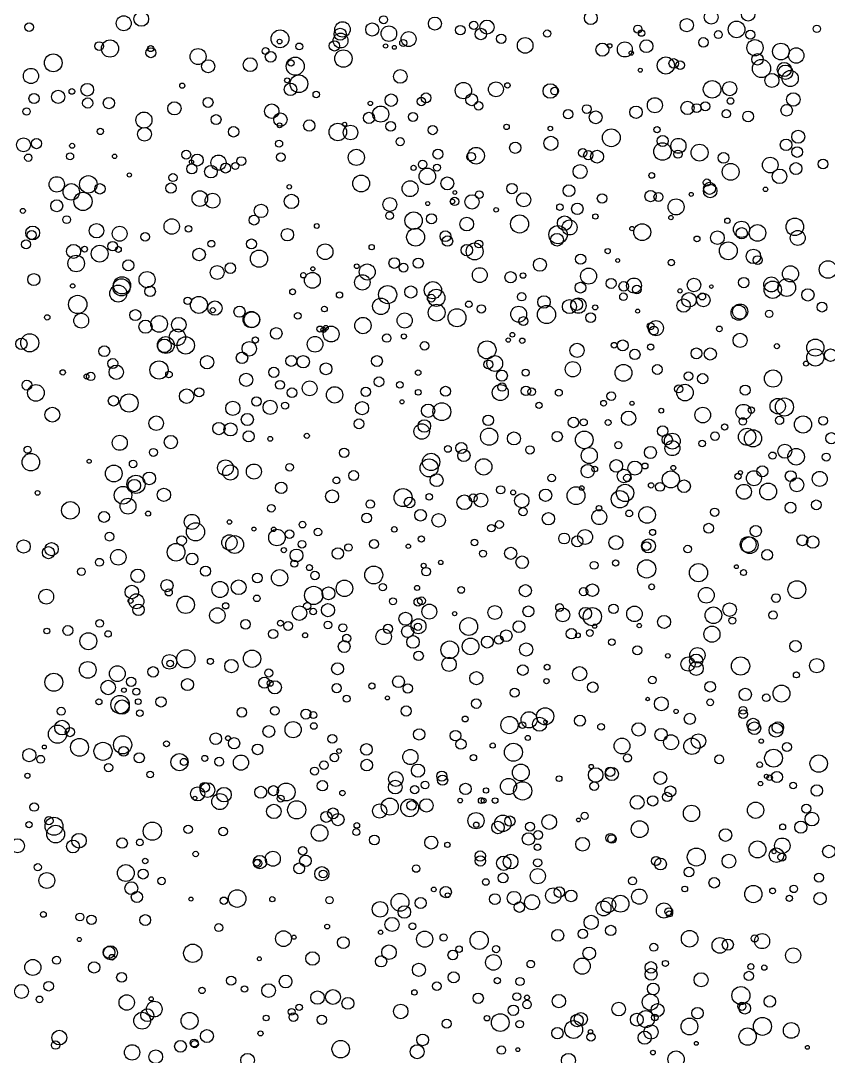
# Model space of a CAD drawing. Extents: x -296 to 296, y -196 to 196.
# Drawn here: x 70.2 to 136.2, y -46.1 to 38.5 of the extents above; entities that cross this region are included whole.
import ezdxf

# ---------------------------------------------------------------- set-up
doc = ezdxf.new("R2010")
doc.units = 0

msp = doc.modelspace()

# ---------------------------------------------------------------- linework, layer by layer
at = {"layer": 'VIA'}
for centre, radius in [((78.6072, 38.3316), 0.6113), ((80.0421, 38.6833), 0.6006), ((99.8545, 38.6156), 0.324), ((116.7969, 38.7541), 0.5249), ((126.6459, 38.8281), 0.5655), ((129.665, 39.0652), 0.5578), ((70.8724, 38.0133), 0.3477), ((96.498, 37.8273), 0.6307), ((98.9257, 37.8216), 0.5375), ((100.2894, 37.4849), 0.6333), ((104.0528, 38.3083), 0.5334), ((106.1294, 37.7696), 0.3874), ((107.2308, 38.1602), 0.3389), ((108.3086, 38.0181), 0.5739), ((120.6422, 37.8536), 0.3325), ((124.6393, 38.1761), 0.544), ((128.7154, 37.8288), 0.6783), ((135.2814, 37.8781), 0.3053), ((91.3835, 37.0572), 0.7296), ((96.3346, 36.9176), 0.6065), ((96.3007, 37.4332), 0.4921), ((101.8989, 37.0385), 0.6086), ((107.807, 37.4516), 0.4676), ((109.4753, 37.0674), 0.3856), ((113.2335, 37.4905), 0.2935), ((120.9454, 37.5261), 0.2605), ((127.2285, 37.4057), 0.3222), ((129.8482, 37.3936), 0.3754), ((76.5985, 36.46), 0.365), ((77.4824, 36.2641), 0.7046), ((80.8074, 36.2639), 0.2484), ((91.3482, 36.838), 0.1928), ((92.9592, 36.4368), 0.2798), ((95.8298, 36.4807), 0.4222), ((100.016, 36.4717), 0.1741), ((100.7316, 36.36), 0.1558), ((101.4617, 36.7148), 0.2918), ((111.4306, 36.5188), 0.6388), ((117.7423, 36.172), 0.5335), ((118.3428, 36.4809), 0.1811), ((119.5797, 36.1885), 0.6119), ((121.3466, 36.4561), 0.5272), ((126.0055, 36.7703), 0.3873), ((130.2211, 36.3302), 0.664), ((132.3475, 36.0225), 0.6812), ((72.8398, 35.0974), 0.7266), ((80.8254, 35.9263), 0.4074), ((84.6816, 35.6069), 0.6542), ((90.1991, 36.0568), 0.2816), ((90.619, 35.5888), 0.4379), ((92.6315, 34.8223), 0.7396), ((96.5668, 35.4471), 0.7129), ((120.1045, 35.8933), 0.1762), ((122.9353, 34.8778), 0.6988), ((130.4267, 35.381), 0.469), ((133.5977, 35.6968), 0.6266), ((85.5045, 34.8187), 0.5368), ((88.9472, 34.9431), 0.566), ((92.2836, 35.0843), 0.258), ((123.5813, 35.0474), 0.3919), ((124.104, 34.9119), 0.3527), ((130.7524, 34.6316), 0.7458), ((132.6153, 34.5513), 0.579), ((132.7151, 34.3237), 0.5948), ((71.0194, 34.0236), 0.6221), ((91.9621, 33.6654), 0.2019), ((92.9289, 33.3897), 0.7274), ((101.2205, 33.9815), 0.5595), ((120.8445, 34.4953), 0.1624), ((131.6052, 33.6623), 0.573), ((133.1052, 33.8171), 0.6611), ((75.6196, 32.8962), 0.5182), ((83.3905, 33.229), 0.2105), ((92.2453, 32.9257), 0.5113), ((106.3822, 32.8234), 0.6685), ((109.0412, 32.9311), 0.6111), ((109.9838, 33.2522), 0.2215), ((113.4869, 32.7942), 0.5945), ((113.8427, 32.7881), 0.309), ((126.7197, 32.9304), 0.7215), ((128.1526, 32.987), 0.5792), ((71.2687, 32.1853), 0.4131), ((73.2449, 32.3138), 0.542), ((74.3623, 32.7613), 0.2316), ((75.6572, 31.8115), 0.42), ((77.3943, 31.8056), 0.4628), ((85.4985, 31.8646), 0.4102), ((94.3471, 32.51), 0.2655), ((100.4771, 32.0459), 0.5049), ((102.9371, 31.9342), 0.3425), ((103.3237, 32.2317), 0.4042), ((107.0568, 32.077), 0.4839), ((122.0373, 31.6289), 0.6169), ((128.214, 31.9801), 0.2695), ((133.3582, 32.0992), 0.55), ((70.6591, 31.1207), 0.2927), ((82.7493, 31.376), 0.5405), ((90.7092, 31.1423), 0.5906), ((98.7673, 31.7803), 0.1833), ((99.6161, 30.9104), 0.6581), ((107.6253, 31.5823), 0.3447), ((116.4601, 31.3216), 0.3548), ((120.4961, 31.0592), 0.5079), ((124.7076, 31.4082), 0.5426), ((125.4548, 31.3953), 0.3632), ((126.1569, 31.5368), 0.3756), ((132.8112, 31.2172), 0.4702), ((80.2563, 30.4191), 0.659), ((86.1599, 30.4619), 0.4003), ((91.4213, 30.4555), 0.5463), ((98.6593, 30.5926), 0.4586), ((102.2576, 30.6811), 0.3683), ((114.9445, 30.89), 0.3833), ((117.2009, 30.6432), 0.5261), ((127.8826, 30.9348), 0.342), ((129.6629, 30.7144), 0.444), ((76.6889, 29.4899), 0.2578), ((80.3057, 29.2559), 0.5637), ((87.5885, 29.4585), 0.4296), ((91.3498, 29.9869), 0.1982), ((93.7771, 29.9661), 0.4678), ((96.1105, 29.444), 0.7124), ((96.671, 30.0728), 0.1615), ((97.1487, 29.402), 0.6034), ((100.4393, 29.9024), 0.3954), ((103.869, 29.6054), 0.3819), ((109.9073, 29.8596), 0.2212), ((113.4845, 29.7256), 0.1831), ((118.4735, 28.971), 0.7271), ((122.2108, 29.6414), 0.2525), ((70.4037, 28.3907), 0.5712), ((71.4748, 28.4927), 0.4129), ((101.2121, 28.6484), 0.3322), ((113.5325, 28.5172), 0.5761), ((122.6732, 28.7089), 0.4482), ((123.9639, 28.3132), 0.6121), ((132.7665, 28.3932), 0.4741), ((133.7554, 29.0598), 0.5323), ((74.3814, 28.3161), 0.2014), ((83.7145, 27.592), 0.3639), ((91.3106, 28.4879), 0.2876), ((97.6268, 27.3671), 0.6613), ((104.2992, 27.6345), 0.4081), ((107.4138, 27.5085), 0.6811), ((110.6165, 28.1579), 0.4603), ((116.1358, 27.7435), 0.3434), ((117.3079, 27.4282), 0.53), ((122.6608, 27.8478), 0.7148), ((123.9215, 27.6333), 0.3341), ((125.691, 27.7564), 0.6902), ((133.6739, 27.8054), 0.4369), ((70.7985, 27.3449), 0.2993), ((74.2194, 27.4516), 0.2889), ((77.8577, 27.4551), 0.1798), ((84.1442, 26.9853), 0.1742), ((84.6192, 27.1487), 0.486), ((86.3571, 26.9381), 0.6205), ((88.2192, 27.0626), 0.3619), ((91.4476, 27.3954), 0.3505), ((103.0484, 26.7857), 0.3496), ((107.0197, 27.4249), 0.3517), ((116.5854, 27.549), 0.3723), ((127.65, 27.3281), 0.4414), ((131.4695, 26.7442), 0.6396), ((135.7867, 26.8264), 0.3916), ((84.1772, 26.4396), 0.4142), ((85.7362, 26.2019), 0.517), ((86.9343, 26.4945), 0.4063), ((87.7299, 26.6675), 0.2784), ((102.3065, 26.5094), 0.2106), ((103.4314, 25.8185), 0.6747), ((104.2224, 26.5306), 0.2851), ((115.9245, 26.2083), 0.577), ((128.234, 26.1857), 0.6925), ((132.2312, 25.8186), 0.5933), ((133.575, 26.4489), 0.4917), ((73.1304, 25.1636), 0.6283), ((75.7077, 25.1613), 0.7142), ((79.0638, 25.9346), 0.1702), ((82.6313, 25.7194), 0.3328), ((98.0164, 25.2313), 0.6865), ((102.0189, 24.8099), 0.6516), ((105.0655, 25.2452), 0.5304), ((121.7814, 25.8904), 0.2331), ((126.2916, 25.3067), 0.2954), ((74.3147, 24.5499), 0.6724), ((76.6577, 24.7986), 0.4271), ((82.4692, 24.8549), 0.4203), ((84.828, 24.0012), 0.6372), ((92.1413, 24.9622), 0.1781), ((105.6831, 24.4967), 0.152), ((107.6782, 24.3178), 0.3144), ((110.3494, 24.8168), 0.4252), ((115.0076, 24.6461), 0.4828), ((121.6864, 24.1996), 0.4578), ((126.5553, 24.6246), 0.5513), ((126.5121, 24.8392), 0.4921), ((131.0805, 24.7574), 0.1879), ((73.1261, 23.414), 0.4893), ((75.2731, 23.7684), 0.745), ((85.8693, 23.8296), 0.6062), ((92.318, 23.7696), 0.5851), ((100.3627, 23.5164), 0.5699), ((103.4624, 23.5985), 0.1619), ((105.4897, 23.7683), 0.1832), ((105.6676, 23.7652), 0.3405), ((107.0835, 23.7348), 0.5856), ((111.3108, 23.9058), 0.5758), ((117.7149, 24.0152), 0.3837), ((122.3323, 24.1343), 0.3682), ((123.7737, 23.3174), 0.6576), ((125.0087, 24.3441), 0.1607), ((70.3579, 22.998), 0.2035), ((89.8305, 22.9934), 0.5504), ((100.3416, 22.6043), 0.3116), ((102.3083, 22.197), 0.7132), ((109.0569, 23.0834), 0.1805), ((114.275, 23.2915), 0.2673), ((115.695, 23.1616), 0.465), ((73.9383, 22.2797), 0.3155), ((82.5288, 21.719), 0.6298), ((89.2662, 22.2442), 0.4034), ((103.7727, 22.3524), 0.4098), ((106.6499, 21.9173), 0.5629), ((110.972, 21.9301), 0.7419), ((114.6551, 21.9991), 0.5864), ((115.0641, 21.6397), 0.6142), ((117.1707, 22.5339), 0.2167), ((123.348, 22.4454), 0.1786), ((127.9679, 22.185), 0.2213), ((129.121, 21.4876), 0.6637), ((133.4848, 21.6954), 0.7183), ((71.1564, 21.1924), 0.5672), ((71.0728, 21.0222), 0.3614), ((76.3809, 21.3763), 0.5927), ((78.2743, 21.1298), 0.6078), ((80.3524, 20.8711), 0.3561), ((83.904, 21.5236), 0.2738), ((91.9846, 21.05), 0.5048), ((94.3918, 21.7613), 0.1944), ((102.473, 20.848), 0.7345), ((104.9104, 20.9234), 0.4407), ((114.1203, 21.0537), 0.7468), ((120.1662, 21.5487), 0.1819), ((121.0044, 21.2572), 0.6934), ((127.1491, 20.8049), 0.5592), ((129.1395, 21.165), 0.46), ((130.4291, 21.194), 0.6774), ((133.7201, 20.7849), 0.6133), ((70.6221, 20.262), 0.3648), ((77.7016, 20.1098), 0.3905), ((85.7744, 20.3048), 0.2816), ((89.0492, 20.2935), 0.4075), ((105.0762, 20.5291), 0.4298), ((107.2999, 19.6836), 0.694), ((107.646, 20.286), 0.3199), ((114.0361, 20.6335), 0.5212), ((125.4799, 20.7042), 0.2387), ((128.0416, 19.7355), 0.7305), ((74.5059, 19.6861), 0.57), ((75.4015, 19.8664), 0.2405), ((76.6361, 19.4988), 0.6851), ((78.1704, 19.8427), 0.2356), ((84.7649, 19.4308), 0.5129), ((89.667, 19.0903), 0.7011), ((95.0743, 19.6566), 0.6389), ((98.8807, 20.0306), 0.2157), ((106.6622, 19.785), 0.4712), ((115.9665, 19.0523), 0.4182), ((118.1798, 19.7098), 0.2125), ((130.0922, 19.2785), 0.5924), ((74.7174, 18.6977), 0.6765), ((78.9774, 18.5429), 0.4521), ((87.3218, 18.3117), 0.4323), ((97.6577, 18.4707), 0.1876), ((98.5118, 18.0012), 0.6546), ((100.7273, 18.7339), 0.435), ((101.4848, 18.3625), 0.3642), ((102.692, 18.7211), 0.4156), ((112.6344, 18.5918), 0.5333), ((118.9963, 18.9459), 0.1564), ((123.3767, 18.7709), 0.2583), ((130.4387, 18.9714), 0.3622), ((136.189, 18.2006), 0.7159), ((71.2521, 17.3812), 0.4947), ((80.5149, 17.378), 0.6594), ((86.2501, 17.9597), 0.5707), ((93.2917, 17.7329), 0.2188), ((94.0336, 17.3196), 0.6472), ((94.0698, 18.2585), 0.1691), ((98.1153, 17.1528), 0.6283), ((107.7169, 17.7461), 0.6056), ((110.2389, 17.5671), 0.464), ((111.2544, 17.7122), 0.2236), ((116.6143, 17.6679), 0.6564), ((133.1238, 17.853), 0.6583), ((74.4257, 16.8627), 0.1824), ((78.1585, 16.2382), 0.6968), ((78.4234, 16.7456), 0.7031), ((78.4641, 16.9105), 0.7042), ((103.8839, 16.5142), 0.7063), ((115.9514, 16.7217), 0.4401), ((118.4541, 17.07), 0.4104), ((119.4931, 16.8232), 0.3932), ((120.3284, 16.8962), 0.6093), ((125.2353, 16.941), 0.5525), ((126.6553, 16.8111), 0.1502), ((129.3067, 17.1328), 0.425), ((131.5591, 16.9855), 0.6153), ((131.6738, 16.5499), 0.7121), ((132.8184, 16.7259), 0.7229), ((74.8417, 15.3498), 0.7475), ((80.7629, 16.4191), 0.4319), ((92.4169, 16.3808), 0.2375), ((96.2466, 16.128), 0.2549), ((100.1847, 16.1534), 0.7411), ((102.0852, 16.3676), 0.4974), ((103.7499, 15.8631), 0.3175), ((104.1636, 15.8891), 0.7003), ((111.1439, 15.9795), 0.3475), ((119.467, 15.9805), 0.3079), ((120.5603, 16.5699), 0.3543), ((124.0882, 16.4549), 0.173), ((124.8272, 15.7164), 0.5953), ((126.0018, 15.7112), 0.5506), ((125.9039, 15.999), 0.2838), ((134.5514, 16.1299), 0.5025), ((83.836, 15.6434), 0.3013), ((84.7513, 15.3114), 0.6972), ((86.0603, 15.0479), 0.5854), ((99.6353, 15.1962), 0.6751), ((104.1902, 14.678), 0.691), ((106.8172, 15.3615), 0.2681), ((107.8452, 14.9884), 0.3398), ((113.1779, 14.526), 0.7408), ((112.9673, 15.5445), 0.5087), ((115.049, 15.1713), 0.5723), ((115.7849, 15.252), 0.6273), ((115.6453, 15.3447), 0.4848), ((117.1546, 15.1109), 0.2071), ((124.3858, 15.2572), 0.5434), ((128.8818, 14.6768), 0.6166), ((129.0128, 14.7679), 0.6167), ((135.6953, 15.1314), 0.4001), ((72.3526, 14.2935), 0.2185), ((75.1282, 14.0258), 0.6069), ((79.5565, 14.4765), 0.451), ((81.4993, 13.7563), 0.6815), ((85.8914, 14.8822), 0.2076), ((88.0732, 14.7512), 0.4522), ((89.043, 14.1111), 0.6731), ((89.0854, 14.1013), 0.6405), ((92.833, 14.4131), 0.2746), ((95.0147, 14.9718), 0.2299), ((101.5788, 14.0364), 0.6148), ((105.8577, 14.2638), 0.7345), ((110.9003, 14.5502), 0.6502), ((116.7869, 14.271), 0.3963), ((120.6267, 14.8041), 0.161), ((131.3852, 14.5854), 0.2961), ((80.3815, 13.5287), 0.5373), ((83.1063, 13.6895), 0.5986), ((94.6437, 13.3369), 0.2478), ((95.5709, 12.9264), 0.6467), ((95.131, 13.4369), 0.1998), ((98.1628, 13.6255), 0.6695), ((111.2886, 13.9834), 0.3676), ((121.692, 13.5661), 0.2799), ((122.1216, 13.4141), 0.6182), ((121.9518, 13.2183), 0.366), ((127.3099, 13.3487), 0.2324), ((70.9213, 12.2132), 0.7406), ((82.051, 12.0303), 0.6911), ((82.9961, 12.6615), 0.6703), ((83.6736, 12.0053), 0.7091), ((91.08, 12.9828), 0.4725), ((94.2493, 12.094), 0.6425), ((94.9334, 13.2626), 0.2065), ((100.1104, 12.6012), 0.3443), ((101.5173, 12.7395), 0.21), ((110.3856, 12.8727), 0.1906), ((129.004, 12.413), 0.5773), ((70.2351, 12.1287), 0.4663), ((77.0161, 11.5299), 0.4432), ((81.9351, 11.966), 0.5546), ((88.8695, 11.726), 0.5911), ((89.3686, 12.4371), 0.2566), ((103.2091, 11.9635), 0.3512), ((108.3111, 11.6376), 0.7363), ((110.0446, 12.4359), 0.1744), ((111.1963, 12.3829), 0.2157), ((115.6717, 11.595), 0.5784), ((118.7036, 12.0185), 0.2308), ((119.4079, 12.0003), 0.4468), ((121.6891, 11.8616), 0.2526), ((132.0153, 11.9395), 0.2086), ((135.1586, 11.822), 0.6971), ((85.418, 10.6261), 0.5437), ((88.277, 10.9833), 0.4658), ((92.3061, 10.7301), 0.4429), ((93.2868, 10.6711), 0.5029), ((99.3118, 10.7238), 0.4449), ((108.9458, 10.5215), 0.6424), ((120.4033, 11.2634), 0.4225), ((125.4325, 11.3483), 0.4409), ((126.5701, 11.2986), 0.4931), ((135.1622, 11.0179), 0.7017), ((136.4067, 11.2012), 0.5109), ((77.7111, 10.5211), 0.4038), ((77.9953, 9.8115), 0.5876), ((81.4896, 9.9922), 0.7463), ((90.8818, 9.8001), 0.4168), ((95.1412, 10.085), 0.4832), ((108.4166, 10.4463), 0.3603), ((115.325, 10.0531), 0.6221), ((119.474, 9.7647), 0.6882), ((122.2376, 10.0302), 0.4016), ((134.3919, 10.5132), 0.2018), ((73.6161, 9.7967), 0.2148), ((75.5637, 9.462), 0.2003), ((75.9127, 9.465), 0.3389), ((82.304, 9.6228), 0.2693), ((88.6129, 9.1857), 0.5405), ((99.48, 9.0254), 0.3989), ((102.6786, 9.7743), 0.2255), ((109.5273, 9.5237), 0.4527), ((111.4716, 9.7732), 0.2881), ((124.784, 9.4894), 0.3577), ((125.9453, 9.2827), 0.4158), ((131.6984, 9.2919), 0.7036), ((70.686, 8.7511), 0.3992), ((71.4282, 8.1179), 0.6822), ((84.7723, 8.1678), 0.3734), ((91.3839, 8.7675), 0.3565), ((92.361, 8.1333), 0.3906), ((93.8105, 8.4968), 0.6062), ((95.8515, 7.9587), 0.6688), ((98.3938, 8.2069), 0.383), ((101.1813, 8.7853), 0.2676), ((104.9169, 8.251), 0.4055), ((109.3991, 8.1436), 0.6547), ((109.5413, 8.5959), 0.3486), ((111.4966, 8.2821), 0.3844), ((111.9715, 8.2107), 0.3136), ((123.9828, 8.4462), 0.3281), ((124.5003, 8.1452), 0.6793), ((129.4193, 8.3464), 0.408), ((77.7662, 7.4695), 0.4235), ((79.0424, 7.297), 0.7436), ((83.7444, 7.8513), 0.591), ((89.4553, 7.4155), 0.3833), ((102.6858, 8.166), 0.2348), ((114.1833, 8.1334), 0.2855), ((118.4752, 7.8576), 0.3546), ((132.0842, 7.0356), 0.6309), ((132.6302, 6.963), 0.7429), ((72.7686, 6.3391), 0.6054), ((87.5299, 6.8585), 0.5814), ((90.5726, 6.9385), 0.5797), ((91.8015, 7.0799), 0.288), ((98.0892, 6.8751), 0.5395), ((101.3588, 7.3879), 0.1664), ((103.4936, 6.6614), 0.5432), ((104.6162, 6.5849), 0.7318), ((112.5638, 7.1043), 0.2523), ((117.8449, 7.2752), 0.2344), ((120.1658, 7.2713), 0.1668), ((122.5607, 6.6669), 0.195), ((125.953, 6.3102), 0.6411), ((129.2859, 6.5659), 0.6178), ((129.9241, 6.7145), 0.2605), ((81.2624, 5.6415), 0.5993), ((88.7122, 5.9497), 0.494), ((97.8429, 5.5904), 0.4015), ((108.4105, 5.878), 0.4298), ((115.3756, 5.7067), 0.4307), ((116.2231, 5.7161), 0.287), ((118.2161, 5.6968), 0.2459), ((119.8859, 6.0475), 0.5863), ((129.2334, 5.7899), 0.3032), ((132.2336, 5.8797), 0.334), ((134.1524, 5.5364), 0.7039), ((135.7925, 5.8484), 0.3543), ((86.3894, 5.2038), 0.5019), ((87.334, 5.1303), 0.5332), ((102.9712, 4.9629), 0.6332), ((103.1845, 5.414), 0.51), ((108.4831, 4.5426), 0.7032), ((122.6728, 4.9966), 0.4297), ((127.7382, 5.3308), 0.2595), ((129.5788, 4.5281), 0.7053), ((130.059, 4.4024), 0.6986), ((78.2794, 4.0397), 0.6144), ((82.4607, 4.1001), 0.5393), ((88.8189, 4.5686), 0.4471), ((90.5855, 4.3665), 0.1972), ((93.5763, 4.61), 0.2113), ((110.5148, 4.3932), 0.5316), ((114.0511, 4.549), 0.4205), ((116.2642, 4.282), 0.7214), ((123.0428, 4.2976), 0.4228), ((123.4592, 4.1789), 0.6464), ((125.9022, 3.9802), 0.2715), ((126.9532, 4.5794), 0.3505), ((136.4672, 4.4123), 0.459), ((70.7433, 3.471), 0.2905), ((81.0319, 3.2544), 0.3235), ((96.6235, 3.2264), 0.378), ((105.1128, 3.5377), 0.2754), ((106.2118, 3.6181), 0.4581), ((106.4208, 3.0092), 0.5064), ((111.8243, 3.4551), 0.3463), ((116.673, 2.998), 0.656), ((119.0488, 3.8455), 0.2893), ((121.6718, 3.2491), 0.4926), ((123.4697, 3.6006), 0.6097), ((132.6608, 3.3487), 0.5716), ((133.5797, 2.9022), 0.6828), ((71.0109, 2.4545), 0.7164), ((75.7764, 2.5319), 0.1682), ((79.3722, 2.3103), 0.3091), ((86.9238, 1.9964), 0.6405), ((103.5769, 1.9892), 0.7373), ((103.7414, 2.4742), 0.708), ((108.0437, 2.0748), 0.6684), ((118.8753, 2.15), 0.5179), ((120.4006, 1.9731), 0.5782), ((131.6602, 2.9955), 0.293), ((136.0493, 2.8717), 0.3198), ((77.7889, 1.5305), 0.6872), ((87.325, 1.616), 0.6179), ((89.2496, 1.6882), 0.6173), ((92.1724, 2.0383), 0.3092), ((97.406, 1.3639), 0.4036), ((116.5413, 1.7325), 0.5428), ((117.123, 1.8941), 0.2289), ((119.512, 1.3289), 0.5556), ((121.2318, 2.1455), 0.2418), ((123.3409, 1.0461), 0.6986), ((123.5481, 1.9911), 0.2019), ((129.0327, 1.6074), 0.1681), ((130.1364, 1.1487), 0.6125), ((130.8228, 1.703), 0.4521), ((133.1462, 1.3196), 0.4427), ((135.5172, 1.092), 0.6104), ((79.6056, 0.65), 0.7446), ((79.4742, 0.5438), 0.5072), ((80.6884, 1.1282), 0.5172), ((95.998, 0.9605), 0.2808), ((104.1866, 0.9849), 0.5259), ((113.5973, 1.1599), 0.3033), ((119.7847, 1.1676), 0.3017), ((124.4202, 0.4944), 0.5173), ((128.8382, 1.3036), 0.2528), ((133.6439, 0.6064), 0.5753), ((71.5599, -0.0515), 0.192), ((78.5454, -0.2502), 0.7207), ((81.8927, -0.2176), 0.5412), ((91.4866, 0.3547), 0.4682), ((95.6446, -0.3374), 0.5312), ((101.4442, -0.4374), 0.7389), ((109.4237, 0.1959), 0.3355), ((110.4495, -0.0175), 0.2037), ((113.1051, -0.25), 0.5031), ((115.5889, -0.2838), 0.7292), ((116.0569, 0.3435), 0.193), ((119.1755, -0.5715), 0.7079), ((119.5974, -0.0548), 0.7064), ((121.7239, 0.562), 0.2169), ((122.4605, 0.4379), 0.3636), ((129.3187, 0.0335), 0.6076), ((131.2989, 0.0626), 0.689), ((74.2426, -1.48), 0.7192), ((78.9595, -1.1337), 0.6476), ((98.7648, -0.9724), 0.3404), ((101.9799, -0.8411), 0.4317), ((103.5891, -0.378), 0.263), ((106.459, -0.819), 0.6029), ((107.1817, -0.4701), 0.3258), ((107.8171, -0.6467), 0.5624), ((111.1548, -0.6952), 0.5836), ((133.1304, -1.2609), 0.4447), ((135.2308, -1.0321), 0.3979), ((76.9956, -2.0153), 0.4482), ((80.5995, -1.7462), 0.2047), ((90.6663, -1.3055), 0.3118), ((102.8733, -1.8804), 0.4774), ((111.2623, -1.5915), 0.3392), ((113.3306, -2.1662), 0.5055), ((117.4927, -2.0332), 0.6142), ((117.4654, -1.307), 0.2211), ((119.937, -1.732), 0.279), ((121.3999, -1.8567), 0.6813), ((126.9246, -1.6357), 0.3394), ((84.174, -2.4252), 0.6152), ((84.4764, -3.2375), 0.7407), ((87.2494, -2.4361), 0.1815), ((93.2163, -2.6504), 0.2726), ((98.4735, -2.1027), 0.3942), ((104.3556, -2.2975), 0.5505), ((109.3289, -2.6392), 0.3216), ((77.4298, -3.6309), 0.355), ((89.2466, -3.0096), 0.1649), ((91.1333, -3.7017), 0.676), ((90.8691, -3.0346), 0.1828), ((92.1598, -3.4303), 0.3467), ((94.4791, -3.2595), 0.3128), ((100.73, -3.039), 0.2264), ((108.6645, -2.941), 0.3042), ((114.6192, -3.7815), 0.4445), ((116.3317, -3.6604), 0.6069), ((121.8469, -3.2858), 0.2482), ((126.4357, -2.9403), 0.3998), ((130.2874, -3.1754), 0.4568), ((70.4203, -4.4346), 0.5444), ((72.706, -4.6577), 0.54), ((82.887, -4.9025), 0.7241), ((83.3364, -3.9526), 0.3916), ((87.2474, -4.1104), 0.6286), ((87.6766, -4.2775), 0.7297), ((93.1811, -4.2489), 0.3145), ((96.9748, -4.5161), 0.3032), ((99.0765, -4.2422), 0.3681), ((102.9414, -3.821), 0.2504), ((107.2898, -4.1098), 0.2761), ((115.6942, -4.0138), 0.4561), ((118.8521, -4.1195), 0.571), ((121.5137, -4.3913), 0.5718), ((121.3421, -4.4124), 0.3532), ((129.6695, -4.2759), 0.6487), ((129.7958, -4.3353), 0.6765), ((134.1018, -3.9248), 0.4454), ((134.9515, -4.0749), 0.5053), ((72.4481, -4.9393), 0.4923), ((78.1609, -5.3149), 0.6336), ((84.194, -5.4611), 0.4807), ((91.6923, -4.7322), 0.2095), ((92.7326, -5.1687), 0.5214), ((96.1197, -5.0013), 0.4685), ((101.8764, -4.417), 0.1822), ((107.9808, -5.0191), 0.2842), ((110.2456, -4.995), 0.4973), ((124.724, -4.6454), 0.308), ((131.2167, -5.1248), 0.438), ((76.6174, -5.725), 0.321), ((92.5552, -5.8402), 0.2907), ((93.7912, -6.1627), 0.247), ((103.1303, -6.0015), 0.2043), ((104.5267, -5.7395), 0.1787), ((111.1844, -5.7188), 0.5165), ((117.0646, -5.9738), 0.3239), ((118.8292, -5.7814), 0.253), ((121.3702, -6.2679), 0.7449), ((125.6041, -6.5759), 0.7458), ((75.1412, -6.4915), 0.3108), ((79.7514, -6.833), 0.5541), ((85.2954, -6.4498), 0.4109), ((89.5287, -7.0077), 0.392), ((91.3447, -6.9938), 0.668), ((94.241, -6.8119), 0.3479), ((99.0485, -6.7593), 0.7299), ((103.343, -6.4901), 0.3505), ((128.7022, -6.0842), 0.1542), ((129.2853, -6.5671), 0.2414), ((79.2689, -8.1618), 0.5533), ((82.1403, -7.6331), 0.4982), ((86.4736, -7.9488), 0.6603), ((88.0028, -7.7704), 0.6011), ((96.6507, -7.8593), 0.6745), ((99.7864, -7.7628), 0.2952), ((102.5899, -7.8172), 0.2072), ((111.4471, -8.0452), 0.4941), ((116.9306, -8.0043), 0.5138), ((121.7734, -7.7324), 0.2327), ((133.6494, -7.9583), 0.7293), ((72.2657, -8.5349), 0.6095), ((79.6443, -8.9151), 0.6106), ((82.2868, -8.1898), 0.2885), ((89.4843, -8.6722), 0.2717), ((94.141, -8.4333), 0.7456), ((95.3494, -8.2645), 0.5261), ((106.1944, -7.9877), 0.2729), ((116.2075, -8.1333), 0.3363), ((126.2447, -8.4209), 0.6428), ((131.9407, -8.6486), 0.3542), ((79.1685, -8.8738), 0.207), ((79.8081, -9.6045), 0.4681), ((83.6725, -9.1984), 0.7132), ((86.9449, -9.285), 0.2529), ((92.9714, -9.8767), 0.596), ((93.6085, -9.3035), 0.2922), ((95.3071, -9.634), 0.5374), ((100.6195, -8.9095), 0.2864), ((102.6681, -8.9719), 0.3274), ((102.956, -8.8715), 0.3197), ((103.5909, -9.7527), 0.6085), ((108.9498, -9.8271), 0.5668), ((111.6937, -9.7389), 0.4442), ((114.2452, -9.4245), 0.3206), ((118.6562, -9.5307), 0.387), ((120.3666, -9.9397), 0.6351), ((128.1521, -9.5951), 0.5538), ((86.2584, -10.0742), 0.6307), ((94.1, -9.7577), 0.2687), ((101.6432, -10.3425), 0.5298), ((105.6645, -9.927), 0.1671), ((114.5112, -10.0314), 0.5628), ((116.3519, -9.9096), 0.5018), ((116.9206, -10.1693), 0.7453), ((122.7884, -10.5958), 0.5299), ((126.8207, -10.054), 0.6782), ((131.7053, -10.0419), 0.3446), ((74.0384, -11.2999), 0.4012), ((76.6407, -10.7244), 0.3152), ((88.5643, -10.7945), 0.3889), ((91.4149, -10.7082), 0.2407), ((92.0488, -10.9299), 0.3656), ((95.3049, -10.8536), 0.3126), ((96.5227, -11.0733), 0.3272), ((100.208, -11.164), 0.3753), ((101.8172, -11.3905), 0.4959), ((102.7065, -10.9511), 0.6104), ((102.6623, -11.0015), 0.294), ((106.8138, -10.9798), 0.7289), ((110.9215, -10.9934), 0.4847), ((117.1171, -10.9497), 0.1709), ((120.7569, -10.901), 0.1735), ((126.7016, -11.6029), 0.6598), ((128.3664, -10.4932), 0.2838), ((72.3141, -11.3424), 0.2358), ((75.7129, -12.178), 0.6926), ((77.3262, -11.5794), 0.2591), ((90.8181, -11.5863), 0.3803), ((93.435, -11.6886), 0.2101), ((96.8379, -11.934), 0.3301), ((99.8605, -11.8115), 0.6377), ((102.261, -12.2353), 0.5127), ((108.3338, -12.2467), 0.4864), ((109.2723, -12.0611), 0.3616), ((109.8879, -11.7254), 0.4729), ((115.2114, -11.5643), 0.4223), ((115.7413, -11.6939), 0.1963), ((116.7227, -11.503), 0.2761), ((96.6317, -12.6141), 0.4839), ((105.2598, -12.8803), 0.7212), ((106.9702, -12.5996), 0.68), ((111.5188, -12.8588), 0.5398), ((118.5222, -12.2508), 0.2663), ((120.6087, -12.9282), 0.3743), ((125.5163, -13.323), 0.6267), ((133.5347, -12.585), 0.4755), ((82.3462, -13.8644), 0.6008), ((83.6852, -13.6195), 0.7442), ((89.0966, -13.6074), 0.7065), ((102.7169, -13.3785), 0.3871), ((105.2089, -14.066), 0.5903), ((123.0941, -13.3716), 0.1841), ((124.7463, -14.0476), 0.5814), ((125.4171, -13.77), 0.5375), ((129.0419, -14.203), 0.7485), ((75.6616, -14.523), 0.6858), ((78.08, -14.8298), 0.6479), ((81.0037, -14.6844), 0.4315), ((82.4063, -13.9919), 0.2727), ((85.6867, -13.8226), 0.2454), ((87.4048, -14.2106), 0.544), ((96.0914, -14.4297), 0.4868), ((111.2391, -14.5374), 0.4313), ((113.2258, -14.2976), 0.2341), ((115.8862, -14.8343), 0.5778), ((125.4189, -14.3995), 0.5758), ((135.2726, -14.1749), 0.5888), ((72.8894, -15.5292), 0.7369), ((79.2059, -15.4906), 0.3865), ((90.104, -15.5672), 0.4466), ((90.463, -14.7783), 0.3324), ((101.0711, -15.4853), 0.486), ((107.4379, -15.2006), 0.5361), ((113.1763, -15.4381), 0.2149), ((121.8365, -15.3556), 0.311), ((133.6117, -14.9292), 0.2453), ((77.333, -15.9612), 0.5886), ((78.622, -16.1822), 0.1861), ((79.6364, -16.3021), 0.2886), ((83.8193, -15.7268), 0.4905), ((90.5797, -15.6085), 0.2502), ((90.9609, -15.9463), 0.537), ((96.021, -16.0125), 0.3745), ((98.8959, -15.8332), 0.252), ((101.8302, -16.0314), 0.3816), ((110.5623, -16.3898), 0.3698), ((116.9557, -15.9369), 0.4319), ((126.5616, -15.8978), 0.4337), ((129.4327, -16.5285), 0.5028), ((132.3896, -16.4591), 0.6917), ((76.5778, -17.1287), 0.2417), ((78.301, -17.3512), 0.7499), ((79.7892, -17.1178), 0.2351), ((81.654, -17.1379), 0.4173), ((96.8274, -16.8726), 0.2818), ((100.1684, -16.8158), 0.1636), ((107.4307, -17.2754), 0.391), ((121.4469, -16.9027), 0.15), ((122.567, -17.2895), 0.5698), ((126.5649, -17.1717), 0.2731), ((131.1404, -16.7929), 0.3101), ((73.4923, -17.9036), 0.3282), ((78.4724, -17.5649), 0.5859), ((88.2632, -17.9928), 0.393), ((90.9724, -17.8739), 0.3534), ((93.4989, -18.1373), 0.4016), ((101.7018, -17.8812), 0.4184), ((113.0659, -18.3151), 0.7001), ((123.7722, -17.9156), 0.179), ((129.243, -17.8262), 0.3213), ((79.9309, -18.0599), 0.2704), ((94.1088, -18.217), 0.2834), ((106.523, -18.5366), 0.2416), ((110.146, -19.0297), 0.7037), ((111.7542, -18.5967), 0.6605), ((112.6043, -18.9667), 0.5749), ((115.9098, -18.6744), 0.4479), ((124.8927, -18.5221), 0.4533), ((129.262, -18.1337), 0.3548), ((130.0689, -18.9788), 0.4993), ((73.1923, -19.7746), 0.7464), ((73.5649, -19.239), 0.6015), ((74.2088, -19.5994), 0.3805), ((90.4719, -19.5547), 0.4829), ((92.4558, -19.4052), 0.6623), ((94.1525, -19.1062), 0.2692), ((102.7675, -19.7938), 0.4639), ((105.7334, -19.8932), 0.4323), ((111.2066, -19.0389), 0.2715), ((113.0943, -18.7764), 0.1503), ((117.6388, -19.171), 0.275), ((120.7009, -19.3834), 0.544), ((122.5458, -19.8157), 0.5075), ((130.1805, -19.2849), 0.5181), ((131.9411, -19.4477), 0.5667), ((132.0973, -19.2336), 0.4671), ((74.9889, -20.8476), 0.7305), ((78.5124, -20.6433), 0.7419), ((86.1247, -20.1452), 0.4757), ((87.1301, -20.0963), 0.1987), ((87.6298, -20.5145), 0.4628), ((95.6649, -20.1592), 0.3589), ((106.1819, -20.5875), 0.4215), ((111.6443, -20.0794), 0.2042), ((119.3489, -20.7393), 0.6473), ((123.3596, -20.4351), 0.6107), ((125.0655, -20.7596), 0.6691), ((125.5981, -20.3442), 0.5945), ((130.7386, -20.3455), 0.1771), ((70.8821, -21.4935), 0.5385), ((72.1133, -20.8221), 0.1611), ((76.9082, -21.1758), 0.7376), ((78.5956, -21.1778), 0.3998), ((82.1034, -20.5607), 0.2384), ((89.5509, -21.0174), 0.4363), ((96.218, -21.1505), 0.1909), ((98.4506, -21.0203), 0.4732), ((102.0411, -21.6424), 0.6218), ((108.7769, -20.7075), 0.2118), ((110.4689, -21.2487), 0.7357), ((131.7422, -21.736), 0.7298), ((132.8311, -20.8273), 0.3692), ((71.8116, -21.8287), 0.3236), ((79.8748, -21.7148), 0.4153), ((83.1676, -22.0637), 0.7002), ((83.5243, -22.0397), 0.2893), ((85.2346, -21.7591), 0.2481), ((86.4155, -22.0234), 0.3596), ((88.1931, -22.0992), 0.6208), ((94.9788, -22.3126), 0.3527), ((95.8313, -21.6828), 0.3466), ((98.4748, -22.3066), 0.4777), ((107.2011, -21.7013), 0.2578), ((119.7885, -21.7196), 0.329), ((127.2964, -21.834), 0.3639), ((135.4309, -22.1761), 0.7105), ((77.3654, -22.5087), 0.3411), ((80.7725, -23.0734), 0.2682), ((94.2094, -22.7872), 0.3272), ((100.8535, -23.4378), 0.6026), ((102.6617, -22.7553), 0.5388), ((104.6197, -23.2137), 0.4155), ((111.0796, -22.9125), 0.6881), ((117.1966, -23.1084), 0.5955), ((116.8335, -22.4185), 0.1783), ((118.5163, -23.0257), 0.5401), ((118.3791, -22.8577), 0.3839), ((122.4788, -23.3621), 0.524), ((130.6078, -22.2706), 0.2277), ((132.0149, -23.2766), 0.4547), ((70.7305, -23.1712), 0.2067), ((94.8487, -23.9877), 0.4231), ((100.8115, -24.1026), 0.5618), ((103.2448, -23.9278), 0.3154), ((104.6811, -23.5309), 0.4164), ((110.0689, -24.0515), 0.6622), ((111.2255, -24.4087), 0.7479), ((114.204, -23.4121), 0.2324), ((117.0829, -24.0219), 0.3519), ((130.6739, -23.8166), 0.1797), ((131.1624, -23.2167), 0.1714), ((131.415, -23.3355), 0.2269), ((84.6466, -24.655), 0.5807), ((85.2185, -24.1198), 0.3955), ((85.4538, -24.3407), 0.6012), ((86.802, -24.7193), 0.5961), ((89.8055, -24.5241), 0.4876), ((90.8419, -24.3914), 0.4122), ((91.8851, -24.5028), 0.7302), ((96.4891, -24.5852), 0.2175), ((102.3929, -24.3076), 0.3414), ((106.5527, -24.2498), 0.464), ((108.229, -24.3781), 0.215), ((123.0361, -24.9075), 0.3805), ((123.3065, -24.4545), 0.451), ((133.3533, -23.9712), 0.2676), ((135.2771, -24.3839), 0.4645), ((71.285, -25.7315), 0.3465), ((84.4293, -25.0066), 0.1515), ((86.464, -25.2856), 0.6579), ((91.4341, -25.0431), 0.279), ((92.7514, -25.9602), 0.7442), ((100.3635, -25.697), 0.6953), ((101.9837, -25.7972), 0.727), ((102.1394, -25.5981), 0.3902), ((103.3569, -25.598), 0.5502), ((106.1174, -25.203), 0.1855), ((107.8403, -25.2056), 0.2391), ((108.0396, -25.206), 0.1988), ((108.9725, -25.201), 0.2271), ((120.5803, -25.35), 0.5674), ((121.8586, -25.2275), 0.4191), ((130.272, -25.99), 0.6679), ((90.8819, -26.0906), 0.5896), ((95.1686, -26.5319), 0.4491), ((95.7185, -26.2493), 0.4417), ((99.5267, -26.05), 0.5848), ((107.4123, -26.8425), 0.6633), ((116.2958, -26.4476), 0.2902), ((125.031, -26.2459), 0.6671), ((134.4268, -25.8629), 0.3635), ((134.8774, -26.7169), 0.5563), ((70.863, -27.1728), 0.2547), ((72.4822, -26.8483), 0.34), ((72.9025, -27.3013), 0.7336), ((80.9425, -27.705), 0.746), ((96.1228, -26.7592), 0.4972), ((97.6675, -27.2285), 0.2282), ((107.4303, -27.1801), 0.2223), ((109.2033, -27.4064), 0.5111), ((109.6054, -27.067), 0.6737), ((110.1807, -26.8812), 0.4211), ((111.8326, -27.3373), 0.3638), ((113.3966, -26.9547), 0.6042), ((115.787, -26.7851), 0.1533), ((120.7902, -27.543), 0.6864), ((133.9669, -27.3788), 0.4941), ((73.0394, -27.9391), 0.7245), ((74.9449, -28.4839), 0.5972), ((83.8734, -27.5537), 0.3429), ((86.7303, -27.7265), 0.3508), ((94.6222, -27.8536), 0.6786), ((97.6293, -27.7729), 0.2853), ((111.702, -28.3379), 0.5076), ((112.4882, -28.0111), 0.363), ((118.4113, -28.2608), 0.375), ((127.8097, -28.0224), 0.5122), ((132.4867, -27.3562), 0.242), ((69.9127, -28.894), 0.5727), ((74.4533, -28.9542), 0.5275), ((78.4704, -28.6742), 0.4296), ((79.9174, -28.6208), 0.2764), ((99.1046, -28.4157), 0.3998), ((103.7541, -28.6374), 0.5325), ((105.0728, -28.8198), 0.2201), ((112.4355, -29.0221), 0.2657), ((116.1242, -28.7725), 0.5571), ((118.5298, -28.3412), 0.3523), ((130.4292, -29.1939), 0.6896), ((132.4534, -28.8945), 0.6328), ((84.4875, -29.567), 0.2279), ((90.7978, -29.9589), 0.6108), ((93.2387, -29.3083), 0.343), ((107.7571, -29.7334), 0.4243), ((110.242, -30.1918), 0.5969), ((125.4261, -29.8153), 0.7353), ((128.0926, -30.1564), 0.5631), ((131.9807, -29.6724), 0.5966), ((131.7834, -29.3768), 0.1686), ((132.4245, -29.8276), 0.3241), ((136.2693, -29.3639), 0.5158), ((71.5743, -30.6482), 0.2935), ((78.779, -31.1248), 0.6899), ((80.3616, -30.1403), 0.2198), ((89.7357, -30.2297), 0.5487), ((89.4921, -30.2797), 0.2727), ((89.576, -30.3293), 0.3331), ((92.9522, -30.7429), 0.4411), ((93.4626, -30.1253), 0.4723), ((102.5207, -30.7633), 0.3025), ((107.766, -30.1371), 0.4211), ((109.6827, -30.3207), 0.5875), ((112.4534, -30.2842), 0.3315), ((122.1337, -30.141), 0.377), ((122.4962, -30.3911), 0.4849), ((72.3167, -31.7361), 0.6485), ((80.1863, -31.2063), 0.4101), ((94.804, -31.1844), 0.5806), ((94.9102, -31.2013), 0.3177), ((109.624, -31.5273), 0.4061), ((112.4623, -31.3775), 0.6178), ((124.8254, -31.0487), 0.3944), ((135.4555, -31.503), 0.3701), ((79.2248, -32.3642), 0.5276), ((81.6994, -31.7745), 0.3022), ((108.2183, -31.8554), 0.2696), ((120.2109, -31.7671), 0.3226), ((126.8917, -31.9185), 0.4291), ((130.0884, -32.8439), 0.7029), ((133.3981, -32.4162), 0.311), ((79.6796, -33.0827), 0.4555), ((87.8777, -33.2121), 0.7173), ((101.1965, -33.5201), 0.7256), ((103.956, -32.4655), 0.1972), ((104.9389, -32.6842), 0.4607), ((105.0948, -32.9399), 0.1958), ((108.951, -33.2593), 0.4426), ((110.5129, -33.1718), 0.5515), ((111.9975, -33.5136), 0.6107), ((113.7304, -32.9653), 0.629), ((114.2232, -32.6847), 0.4278), ((115.1891, -32.9905), 0.4787), ((119.2276, -33.6323), 0.6899), ((120.762, -33.0535), 0.623), ((124.4765, -32.4309), 0.2345), ((131.6628, -32.585), 0.2346), ((133.0322, -33.1958), 0.2491), ((135.5521, -33.2152), 0.504), ((84.1029, -33.2524), 0.1621), ((86.7901, -33.3861), 0.3003), ((90.7524, -33.2677), 0.2122), ((95.4348, -33.3454), 0.2956), ((99.5626, -34.0912), 0.6314), ((101.5495, -34.3062), 0.5062), ((102.8893, -33.5764), 0.452), ((110.9599, -33.9113), 0.429), ((117.8415, -34.018), 0.6068), ((118.2345, -33.7447), 0.6072), ((122.7776, -34.1844), 0.6201), ((72.0316, -34.5048), 0.2371), ((75.0226, -34.7159), 0.3231), ((75.9626, -34.9399), 0.382), ((80.3618, -34.9676), 0.4454), ((116.8309, -35.1569), 0.5809), ((123.1734, -34.2756), 0.3159), ((123.2176, -34.46), 0.2496), ((86.3731, -35.5863), 0.3249), ((95.2401, -35.4983), 0.1938), ((100.5426, -35.3247), 0.5782), ((102.2111, -35.474), 0.2789), ((118.4266, -35.8199), 0.4217), ((74.9799, -36.5552), 0.1692), ((91.6709, -36.4877), 0.6437), ((92.529, -36.367), 0.1738), ((96.5594, -36.8099), 0.48), ((99.6043, -35.965), 0.175), ((103.2108, -36.5302), 0.6617), ((104.76, -36.3943), 0.2932), ((107.672, -36.6252), 0.7459), ((114.0996, -36.2181), 0.4877), ((116.1396, -36.0966), 0.3864), ((124.8776, -36.4943), 0.6761), ((130.1969, -36.4686), 0.2904), ((130.8094, -36.693), 0.613), ((77.4037, -37.6059), 0.4849), ((77.5237, -37.6411), 0.5739), ((84.2507, -37.6818), 0.7457), ((100.2944, -37.5941), 0.598), ((106.0262, -37.3527), 0.266), ((109.0524, -37.3446), 0.289), ((116.6669, -37.6958), 0.5156), ((121.9441, -37.1905), 0.3278), ((127.3456, -37.0398), 0.6361), ((128.0025, -36.9788), 0.4577), ((133.3436, -37.8599), 0.6183), ((73.1117, -38.2546), 0.3225), ((77.6475, -38.0106), 0.2328), ((89.6906, -38.131), 0.1583), ((94.0414, -38.1096), 0.5528), ((99.6516, -38.3479), 0.4549), ((105.5132, -37.8257), 0.394), ((108.8337, -38.431), 0.6373), ((116.0937, -38.7309), 0.6611), ((71.1713, -38.8385), 0.6569), ((76.1836, -38.8406), 0.4628), ((102.7417, -39.0366), 0.5369), ((111.8839, -38.5649), 0.3034), ((121.7149, -38.8429), 0.4743), ((121.7333, -39.4003), 0.488), ((122.8998, -38.517), 0.2489), ((129.8908, -38.7701), 0.2419), ((130.9846, -38.8552), 0.215), ((78.4297, -39.6533), 0.4038), ((87.3854, -39.9192), 0.3774), ((91.8402, -39.99), 0.5229), ((105.5777, -39.6517), 0.4517), ((109.1575, -39.9303), 0.2545), ((111.0067, -39.9923), 0.3358), ((125.8134, -39.8471), 0.5747), ((129.7247, -39.5352), 0.3769), ((70.2491, -40.8011), 0.5706), ((72.4695, -40.3726), 0.3954), ((85.011, -40.7214), 0.2559), ((88.482, -40.6036), 0.2633), ((90.4502, -40.7309), 0.5592), ((104.2028, -40.3658), 0.3516), ((121.9027, -40.5988), 0.4817), ((129.07, -41.135), 0.7377), ((71.7171, -41.4498), 0.2719), ((78.8504, -41.7053), 0.6307), ((80.8531, -41.4086), 0.1716), ((94.4481, -41.3028), 0.552), ((95.7168, -41.2614), 0.6043), ((96.9326, -41.7763), 0.4873), ((102.3783, -40.8854), 0.2226), ((107.5897, -41.3578), 0.4229), ((110.7478, -41.2285), 0.3204), ((111.5788, -41.2911), 0.2013), ((114.1897, -41.5891), 0.5471), ((121.663, -41.6728), 0.665), ((131.4331, -41.6184), 0.4723), ((80.527, -42.7431), 0.5257), ((81.1048, -42.2471), 0.642), ((92.3331, -42.4679), 0.2792), ((92.9496, -42.1021), 0.2649), ((101.2552, -42.4381), 0.5929), ((110.4642, -42.3379), 0.4245), ((111.5821, -41.8753), 0.3514), ((119.0821, -42.2456), 0.5533), ((122.2551, -42.3244), 0.5317), ((125.5224, -42.5765), 0.4618), ((129.1566, -42.0188), 0.3282), ((129.3864, -42.1854), 0.4696), ((80.1143, -43.1937), 0.6894), ((83.9872, -43.2063), 0.6941), ((90.2527, -42.9741), 0.234), ((92.4761, -42.91), 0.3543), ((94.7978, -43.1187), 0.3786), ((105.012, -43.4394), 0.3679), ((108.308, -42.9934), 0.2241), ((109.3934, -43.3494), 0.7269), ((110.9845, -43.4732), 0.3059), ((115.6712, -43.1806), 0.507), ((115.9811, -43.0624), 0.5389), ((120.5577, -43.1083), 0.5224), ((121.3067, -43.0609), 0.6919), ((122.0298, -42.9319), 0.2694), ((124.8621, -43.6673), 0.6863), ((130.836, -43.6559), 0.736), ((73.3363, -44.5735), 0.604), ((85.4082, -44.4504), 0.5276), ((114.0658, -44.2129), 0.463), ((115.3921, -43.9196), 0.7289), ((116.7746, -44.1091), 0.1862), ((121.7226, -44.1191), 0.5851), ((129.6212, -44.4902), 0.7062), ((133.1823, -43.9915), 0.6407), ((73.0325, -45.1856), 0.3456), ((83.2464, -45.2865), 0.4803), ((84.3582, -45.0196), 0.323), ((84.4125, -45.1078), 0.2934), ((89.7866, -44.2308), 0.2085), ((96.3468, -45.5215), 0.7129), ((103.0487, -44.7607), 0.4777), ((116.8186, -44.5284), 0.3373), ((121.2027, -44.583), 0.5371), ((79.2866, -45.7844), 0.6266), ((81.2264, -46.14), 0.5616), ((102.5988, -45.7257), 0.5729), ((109.4878, -45.5915), 0.3465), ((110.8344, -45.5605), 0.1577), ((121.877, -45.7992), 0.1872), ((123.7684, -46.3407), 0.6707), ((125.4246, -45.0473), 0.1524), ((134.5066, -45.3725), 0.1538), ((88.736, -46.4292), 0.5628), ((114.9653, -46.4358), 0.5715)]:
    msp.add_circle(centre, radius, dxfattribs=at)

doc.saveas('drawing.dxf')
